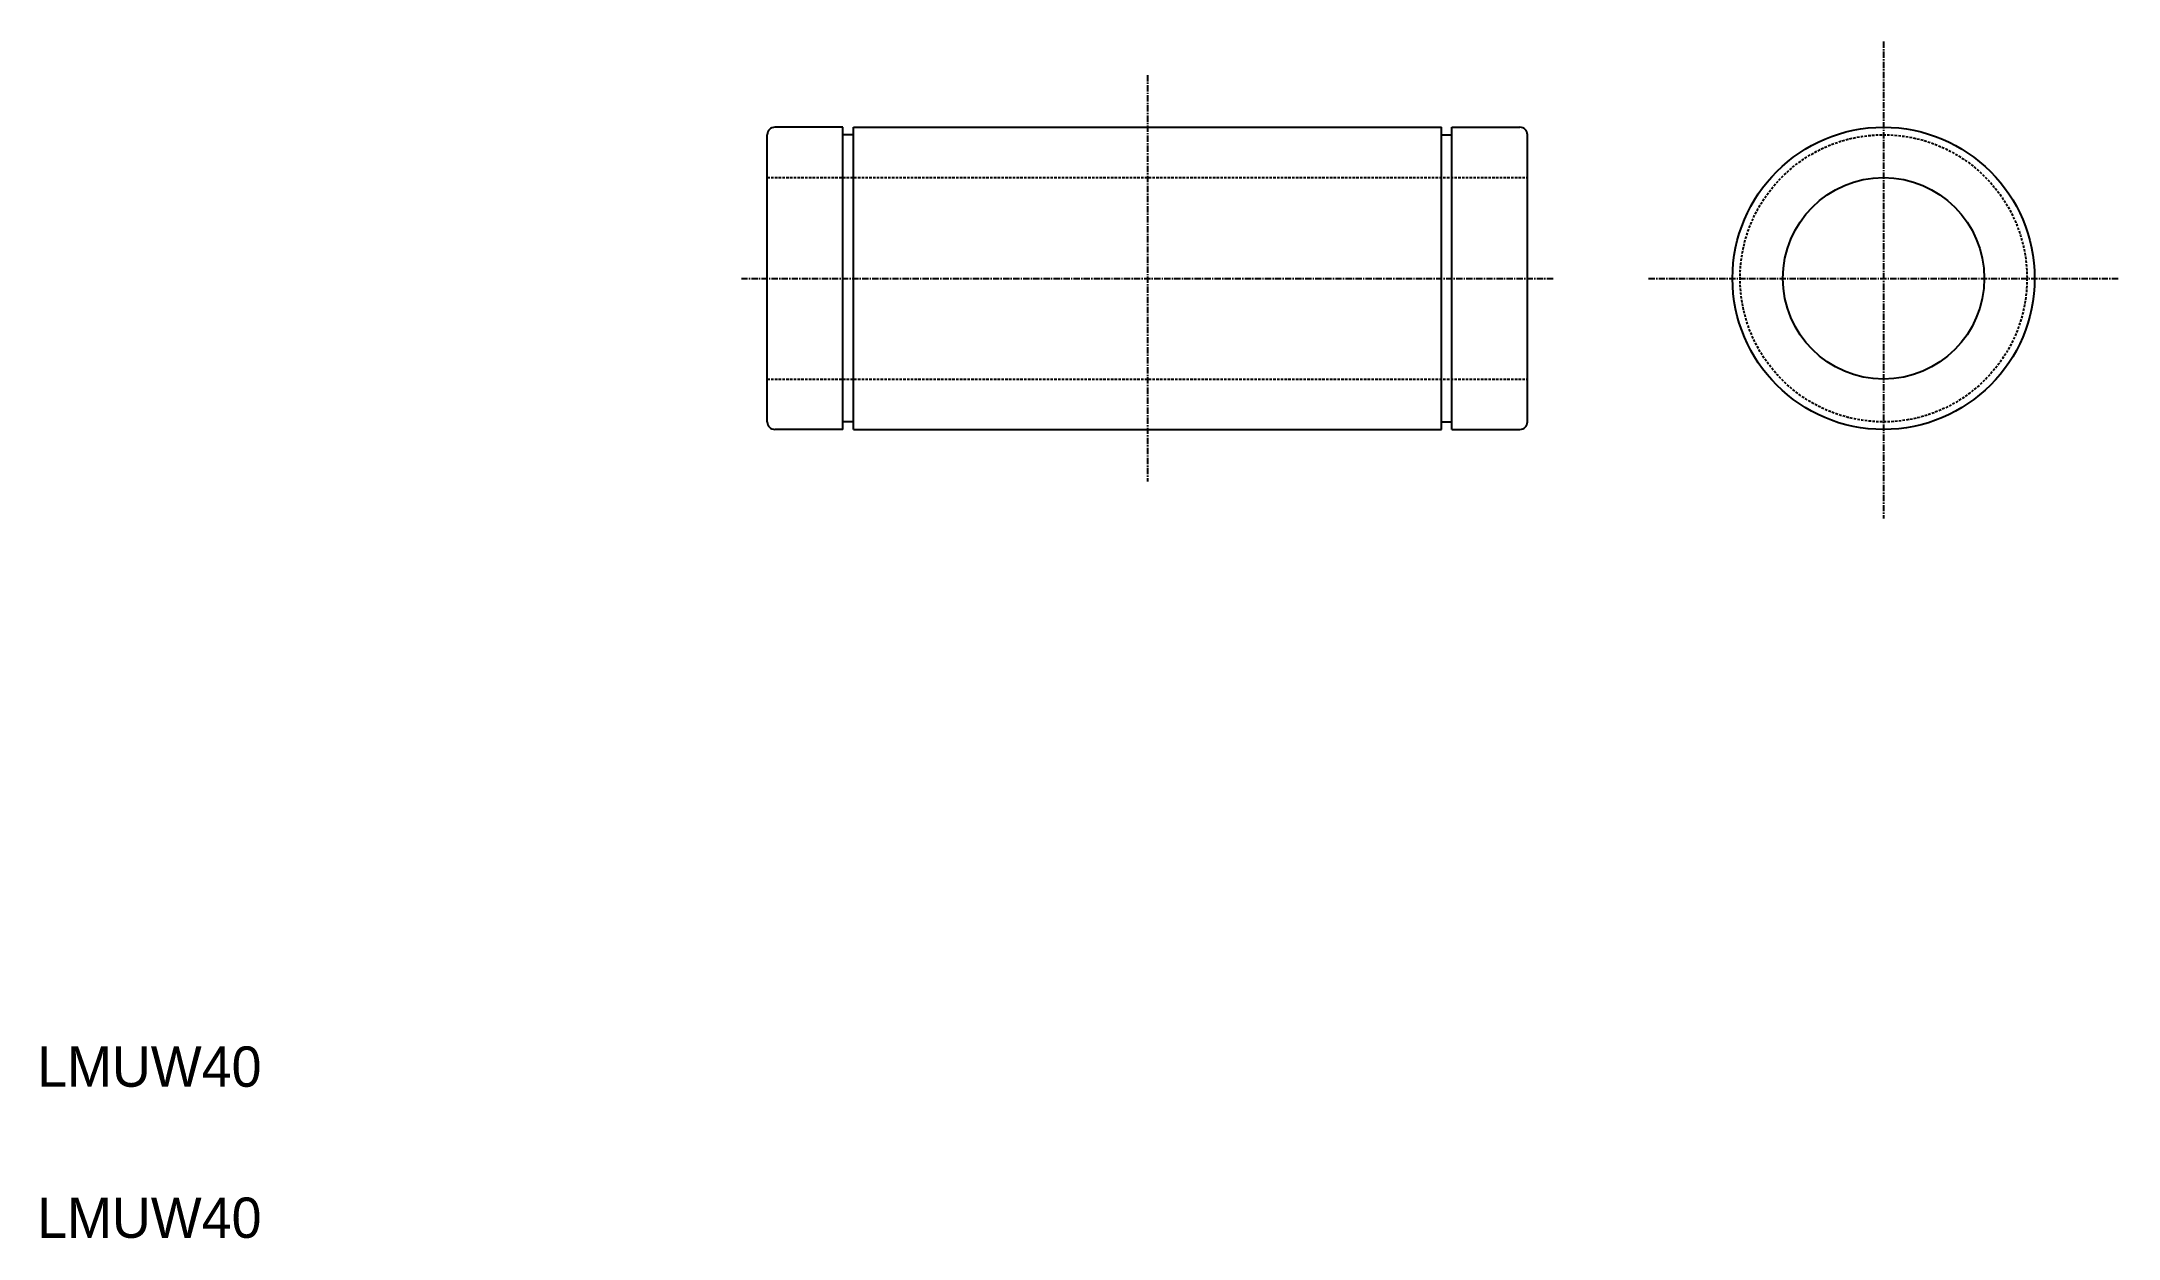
# Model space of a CAD drawing. Extents: x 21 to 433, y 20 to 257.
import ezdxf

# ---------------------------------------------------------------- set-up
doc = ezdxf.new("R2010")
doc.units = 0
doc.linetypes.add('CENTER', pattern=[2, 1.25, -0.25, 0.25, -0.25])
doc.linetypes.add('DASHED', pattern=[0.75, 0.5, -0.25])
doc.layers.get('0').update_dxf_attribs({"linetype": 'CONTINUOUS'})
doc.layers.add('CENTER', color=1, linetype='CENTER')

msp = doc.modelspace()

# ---------------------------------------------------------------- linework, layer by layer
at = {"color": 7, "linetype": 'CONTINUOUS'}
for p, q in [((180.05, 240.48), (166.55, 240.48)), ((170.68, 240.48), (170.68, 240.48)), ((180.05, 180.48), (180.05, 240.48)), ((182.15, 240.48), (298.95, 240.48)), ((182.15, 180.48), (182.15, 240.48)), ((298.95, 180.48), (298.95, 240.48)), ((301.05, 180.48), (301.05, 240.48)), ((301.05, 240.48), (314.55, 240.48)), ((165.05, 181.98), (165.05, 238.98)), ((182.15, 238.98), (180.05, 238.98)), ((298.95, 238.98), (301.05, 238.98)), ((316.05, 181.98), (316.05, 238.98)), ((182.15, 181.98), (180.05, 181.98)), ((298.95, 181.98), (301.05, 181.98)), ((180.05, 180.48), (166.55, 180.48)), ((182.15, 180.48), (298.95, 180.48)), ((301.05, 180.48), (314.55, 180.48))]:
    msp.add_line(p, q, dxfattribs=at)
at = {"color": 3, "linetype": 'DASHED'}
for p, q in [((165.05, 230.48), (316.05, 230.48)), ((165.05, 190.48), (316.05, 190.48))]:
    msp.add_line(p, q, dxfattribs=at)
at = {"color": 7, "linetype": 'CONTINUOUS'}
for radius in [30, 20]:
    msp.add_circle((386.79, 210.48), radius, dxfattribs=at)
at = {"color": 3, "linetype": 'DASHED'}
msp.add_circle((386.79, 210.48), 28.5, dxfattribs=at)
at = {"color": 7, "linetype": 'CONTINUOUS'}
for centre, start, end in [((166.55, 238.98), 90, 180), ((314.55, 238.98), 0, 90), ((166.55, 181.98), 180, 270), ((314.55, 181.98), 270, 0)]:
    msp.add_arc(centre, 1.5, start, end, dxfattribs=at)
at = {"layer": 'CENTER', "color": 1, "linetype": 'CENTER'}
for p, q in [((386.79, 257.48), (386.79, 162.82)), ((240.55, 250.83), (240.55, 170.13)), ((159.89, 210.48), (321.21, 210.48)), ((340.12, 210.48), (433.45, 210.48))]:
    msp.add_line(p, q, dxfattribs=at)

# ---------------------------------------------------------------- texts
at = {"color": 7, "linetype": 'CONTINUOUS'}
for p in [(20, 50), (20, 20)]:
    msp.add_text('LMUW40', height=8, dxfattribs=at).set_placement(p)

doc.saveas('drawing.dxf')
